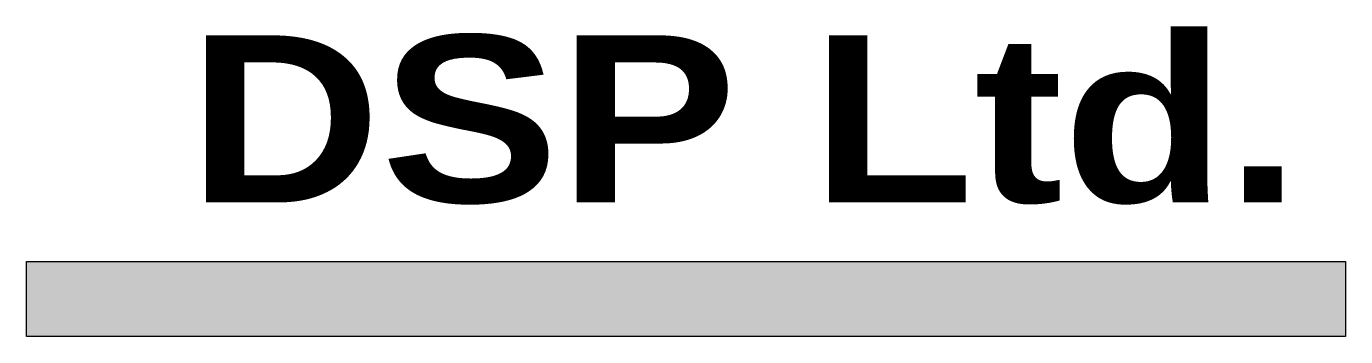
# Model space of a CAD drawing. Header units: millimetres. Extents: x 58 to 898, y 43 to 722.
# Drawn here: x 137.61 to 145.52, y 279.74 to 281.59 of the extents above; entities that cross this region are included whole.
import ezdxf

# ---------------------------------------------------------------- set-up
doc = ezdxf.new("R2010")
doc.units = ezdxf.units.MM
doc.layers.add('ASHADE', color=7, linetype='Continuous')
doc.styles.get("Standard").update_dxf_attribs({"font": 'BareunDotumPro1.ttf'})

# ---------------------------------------------------------------- blocks, each defined once
blk = doc.blocks.new('abcde')
at = {"layer": 'ASHADE', "lineweight": 5}
blk.add_hatch(color=5, dxfattribs=at).paths.add_polyline_path([(6745.16, 94.93), (6745.16, 103.27), (6891.57, 103.27), (6891.57, 94.93)])
for p, q in [((6745.16, 94.93), (6745.16, 103.27)), ((6891.57, 103.27), (6891.57, 94.93))]:
    blk.add_line(p, q, dxfattribs=at)
at = {"layer": 'ASHADE', "color": 5, "lineweight": 5}
for p, q in [((6745.16, 103.27), (6891.57, 103.27)), ((6891.57, 94.93), (6745.16, 94.93))]:
    blk.add_line(p, q, dxfattribs=at)
at = {"layer": 'ASHADE', "lineweight": 5, "insert": (6763.1, 128.35), "char_height": 18.5261, "width": 329.6254, "attachment_point": 1}
blk.add_mtext('{\\fArial Black|b0|i0|c0|p34;DSP Ltd.}', dxfattribs=at)

msp = doc.modelspace()

# ---------------------------------------------------------------- block references
at = {"color": 0, "xscale": 0.05400000000000001, "yscale": 0.05400000000000001, "zscale": 0.05400000000000001}
msp.add_blockref('abcde', (-226.6265, 274.6103), dxfattribs=at)

doc.saveas('drawing.dxf')
